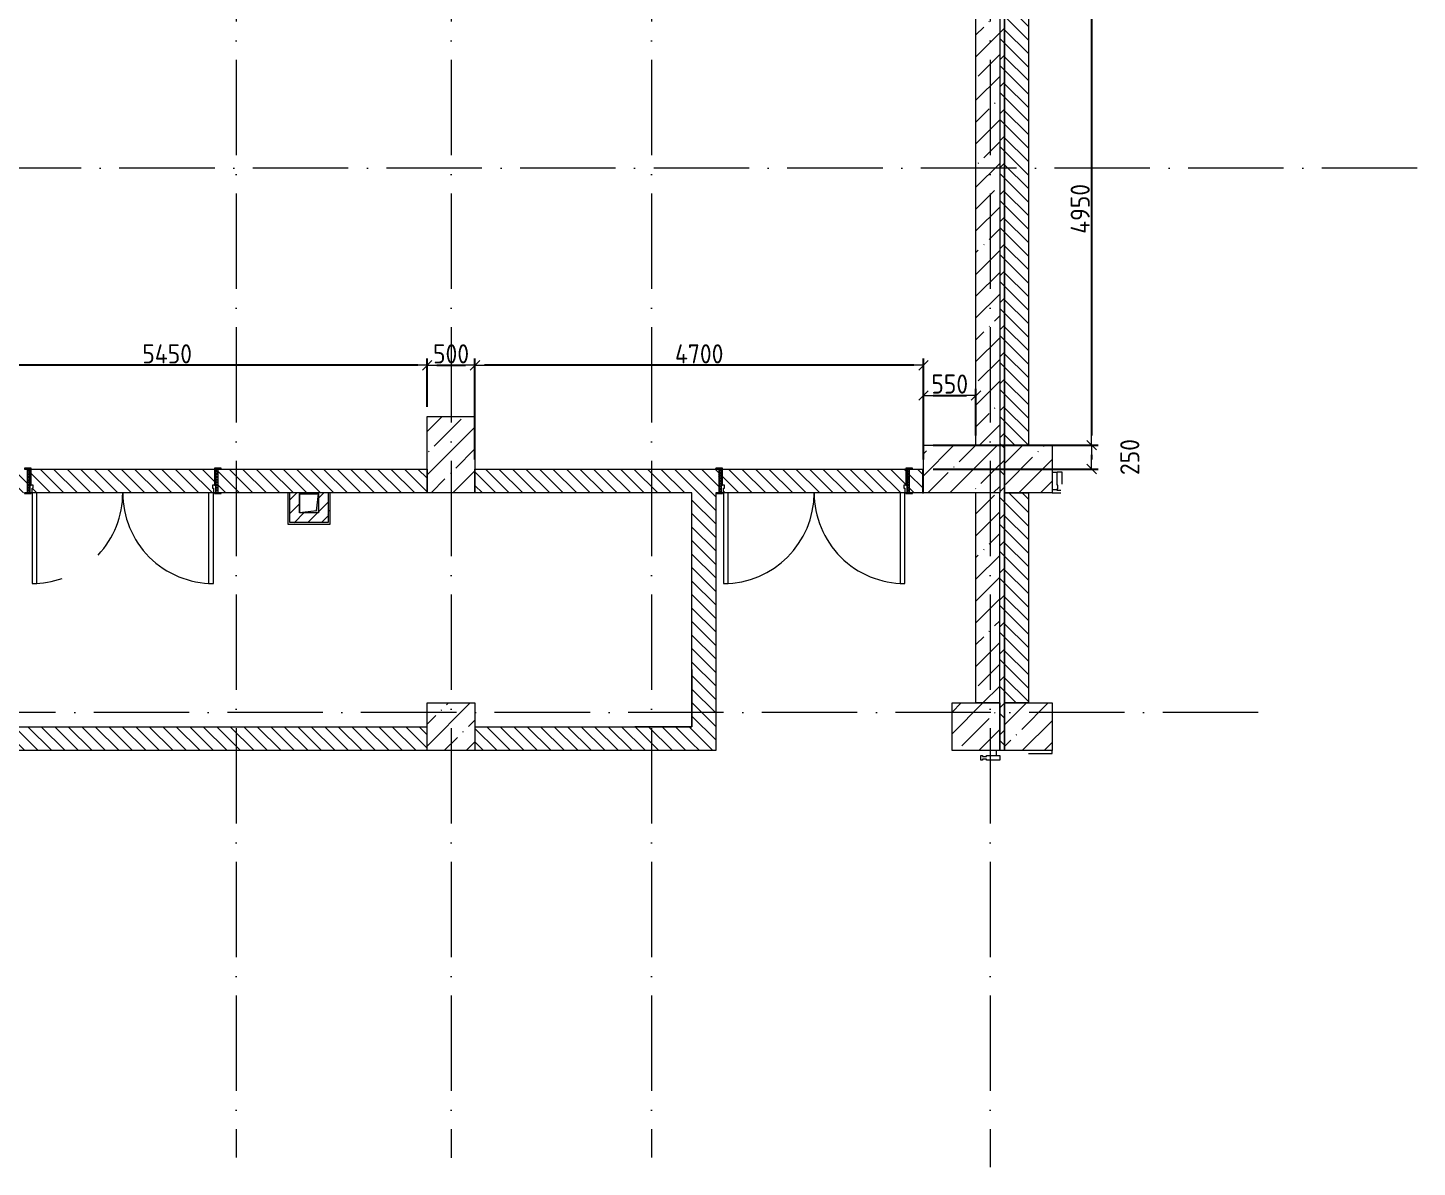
# Model space of a CAD drawing. Header units: millimetres. Extents: x -81576 to 1046824, y -248937 to 691537.
# Drawn here: x 817158 to 831717, y 68918 to 80854 of the extents above; entities that cross this region are included whole.
import ezdxf

# ---------------------------------------------------------------- set-up
doc = ezdxf.new("R2010")
doc.units = ezdxf.units.MM
doc.linetypes.add('50_200_ШТРИХ_1Т_ш5_п1_п1_', pattern=[1400, 1000, -200, 0, -200])
doc.linetypes.add('IMPORT-Разомкнутая', pattern=[211666.660309, 126999.998093, -84666.662216])
for name, color, linetype, lineweight in [('A-CLNG', 7, 'Continuous', 9), ('A-DETL-1', 7, 'IMPORT-Разомкнутая', 5), ('A-DETL-5', 7, '50_200_ШТРИХ_1Т_ш5_п1_п1_', 5), ('A-DOOR', 7, 'Continuous', 9), ('A-DOOR-1', 7, 'Continuous', 5), ('A-DOOR-FRAM', 7, 'Continuous', 9), ('A-DOOR-FRAM-1', 7, 'Continuous', 5), ('A-FLOR', 7, 'Continuous', 9), ('A-GLAZ-CWMG', 7, 'Continuous', 9), ('A-GLAZ-CWMG-1', 7, 'Continuous', 20), ('A-WALL', 7, 'Continuous', 5), ('A-WALL-FNSH-1', 7, 'Continuous', 5), ('I-WALL', 7, 'Continuous', 5), ('S-COLS', 7, 'Continuous', 9), ('S-COLS-1', 7, 'Continuous', 5), ('Размеры', 7, 'Continuous', 15)]:
    doc.layers.add(name, color=color, linetype=linetype, lineweight=lineweight)
for name, color, linetype, lineweight, true_color in [('I-WALL-2', 7, 'Continuous', 5, 0xff7d7d), ('M-EQPM-1', 7, 'Continuous', 9, 0xaaaaaa), ('M-EQPM-2', 7, 'Continuous', 9, 0xe2e2e2), ('Оси-3', 7, '50_200_ШТРИХ_1Т_ш5_п1_п1_', 9, 0xaaaaaa)]:
    doc.layers.add(name, color=color, linetype=linetype, lineweight=lineweight, true_color=true_color)
doc.styles.add('СПДС', font='isocpeur.ttf', dxfattribs={"width": 0.9})
doc.dimstyles.new('Размера А3', dxfattribs={"dimtxt": 200, "dimasz": 100, "dimexe": 70, "dimexo": 100, "dimgap": 20, "dimtad": 1, "dimdec": 0, "dimrnd": 10, "dimzin": 0, "dimdsep": 46, "dimtxsty": 'СПДС', "dimblk": 'ARROWHEAD_6', "dimcen": 1, "dimclrd": 256, "dimclre": 256, "dimclrt": 256, "dimazin": 0, "dimtfac": 1, "dimtdec": 0, "dimtmove": 2, "dimatfit": 3, "dimfxl": 1, "dimtolj": 1, "dimtzin": 0, "dimarcsym": 0})
pattern_1 = [(135, (752642.59, 6101.08), (-70.71068, -70.71068), [])]
pattern_2 = [(45, (-821.384, 189.685), (-14.1421, 14.1421), []), (135, (-821.384, 189.685), (-14.1421, -14.1421), [])]
pattern_3 = [(135, (1301.41, 189.685), (-14.1421, -14.1421), []), (225, (1301.41, 189.685), (14.1421, -14.1421), [])]
pattern_4 = [(45, (752642.6, 6101.08), (-228.0985, 228.0985), []), (45, (752870.7, 6101.08), (-228.0985, 228.0985), [403.225, -80.645, 6.706, -73.939])]
pattern_5 = [(45, (752642.59, 6101.08), (-70.71068, 70.71068), [])]
pattern_6 = [(0, (752642.59, 6101.08), (406.4, 101.6), [6.706, -298.094, 6.706, -298.094, -1625.6]), (0, (752642.59, 6101.08), (406.4, 101.6), [-609.6, 6.706, -602.894, 6.706, -298.094, -711.2]), (0, (752642.59, 6101.08), (406.4, 101.6), [-1524, 6.706, -196.494, 6.706, -501.294]), (120, (752794.99, 6151.88), (-291.18818, 301.15272), [6.706, -298.094, 6.706, -298.094, -1625.6]), (120, (752794.99, 6151.88), (-291.18818, 301.15272), [-609.6, 6.706, -602.894, 6.706, -298.094, -711.2]), (120, (752794.99, 6151.88), (-291.18818, 301.15272), [-1524, 6.706, -196.494, 6.706, -501.294]), (240, (752845.79, 6355.08), (-115.21182, -402.75272), [6.706, -298.094, 6.706, -298.094, -1625.6]), (240, (752845.79, 6355.08), (-115.21182, -402.75272), [-609.6, 6.706, -602.894, 6.706, -298.094, -711.2]), (240, (752845.79, 6355.08), (-115.21182, -402.75272), [-1524, 6.706, -196.494, 6.706, -501.294])]

# ---------------------------------------------------------------- blocks, each defined once
blk = doc.blocks.new('110_Дверь_СКБ_2Ст - СОШ_Д-22_1_Дв_2000x2100h_Физкультурный зал_ Зал для хореографии_ Снарядная_ Инвентарная_EI30-25959718-АИ_План потолка_1 этаж')
at = {"layer": 'A-DOOR-FRAM-1'}
h = blk.add_hatch(dxfattribs=at)
h.set_pattern_fill('FP_109', color=256, style=0, pattern_type=2)
h.set_pattern_definition(pattern_2)
h.paths.add_polyline_path([(-987.5, 125), (-987.5, -125), (-962.5, -125), (-962.5, 125)])
h = blk.add_hatch(dxfattribs=at)
h.set_pattern_fill('FP_110', color=256, style=0, pattern_type=2)
h.set_pattern_definition(pattern_3)
h.paths.add_polyline_path([(1012.5, 125), (987.5, 125), (987.5, -125), (1012.5, -125), (1012.5, -60.4)])
at = {"layer": 'A-DOOR'}
for p, q in [((-937.5, 1075), (-937.5, 125)), ((-887.5, 1075), (-937.5, 1075)), ((-887.5, 125), (-887.5, 1075)), ((962.5, 1075), (912.5, 1075)), ((912.5, 1075), (912.5, 125)), ((962.5, 125), (962.5, 1075)), ((-937.5, 125), (-887.5, 125)), ((912.5, 125), (962.5, 125))]:
    blk.add_line(p, q, dxfattribs=at)
at = {"layer": 'A-DOOR-1'}
for centre, start, end in [((-937.5, 125), 360, 90), ((962.5, 125), 90, 180)]:
    blk.add_arc(centre, 950, start, end, dxfattribs=at)
at = {"layer": 'A-DOOR-FRAM'}
for p, q in [((-947.5, 133), (-1017.5, 133)), ((-1017.5, 133), (-1017.5, 125)), ((-1017.5, 125), (-947.5, 125)), ((-962.5, 125), (-987.5, 125)), ((-987.5, 125), (-987.5, -125)), ((-937.5, 125), (-962.5, 125)), ((-962.5, 125), (-962.5, 45)), ((-962.5, -125), (-962.5, 125)), ((-962.5, 45), (-927.5, 45)), ((-947.5, 45), (-962.5, 45)), ((-962.5, 45), (-962.5, -125)), ((-947.5, 125), (-947.5, 133)), ((-947.5, -125), (-947.5, 45)), ((-937.5, 75), (-937.5, 125)), ((-927.5, 75), (-937.5, 75)), ((-927.5, 45), (-927.5, 75)), ((962.5, 75), (952.5, 75)), ((952.5, 75), (952.5, 45)), ((952.5, 45), (987.5, 45)), ((962.5, 125), (962.5, 75)), ((987.5, 125), (962.5, 125)), ((1042.5, 133), (972.5, 133)), ((972.5, 133), (972.5, 125)), ((972.5, 125), (1042.5, 125)), ((987.5, 45), (972.5, 45)), ((972.5, 45), (972.5, -125)), ((987.5, 45), (987.5, 125)), ((1012.5, 125), (987.5, 125)), ((987.5, 125), (987.5, -125)), ((987.5, -125), (987.5, 45)), ((1012.5, -125), (1012.5, 125)), ((1042.5, 125), (1042.5, 133)), ((-947.5, -125), (-1017.5, -125)), ((-1017.5, -125), (-1017.5, -133)), ((-1017.5, -133), (-947.5, -133)), ((-987.5, -125), (-962.5, -125)), ((-962.5, -125), (-947.5, -125)), ((-947.5, -133), (-947.5, -125)), ((1042.5, -125), (972.5, -125)), ((972.5, -125), (972.5, -133)), ((972.5, -125), (987.5, -125)), ((972.5, -133), (1042.5, -133)), ((987.5, -125), (1012.5, -125)), ((1042.5, -133), (1042.5, -125))]:
    blk.add_line(p, q, dxfattribs=at)
blk = doc.blocks.new('110_Дверь_СКБ_2Ст - СОШ_Д-22_1_Дв_2000x2100h_Физкультурный зал_ Зал для хореографии_ Снарядная_ Инвентарная_EI30-25959547-АИ_План потолка_1 этаж')
at = {"layer": 'A-DOOR-FRAM-1'}
h = blk.add_hatch(dxfattribs=at)
h.set_pattern_fill('FP_109', color=256, style=0, pattern_type=2)
h.set_pattern_definition(pattern_2)
h.paths.add_polyline_path([(-987.5, 125), (-987.5, -125), (-962.5, -125), (-962.5, 125)])
h = blk.add_hatch(dxfattribs=at)
h.set_pattern_fill('FP_110', color=256, style=0, pattern_type=2)
h.set_pattern_definition(pattern_3)
h.paths.add_polyline_path([(987.5, 125), (987.5, -125), (1012.5, -125), (1012.5, 125)])
at = {"layer": 'A-DOOR'}
for p, q in [((-937.5, 1075), (-937.5, 125)), ((-887.5, 1075), (-937.5, 1075)), ((-887.5, 125), (-887.5, 1075)), ((962.5, 1075), (912.5, 1075)), ((912.5, 1075), (912.5, 125)), ((962.5, 125), (962.5, 1075)), ((-937.5, 125), (-887.5, 125)), ((912.5, 125), (962.5, 125))]:
    blk.add_line(p, q, dxfattribs=at)
at = {"layer": 'A-DOOR-1'}
for centre, start, end in [((-937.5, 125), 360, 90), ((962.5, 125), 90, 109.43525), ((962.5, 125), 136.72696, 180)]:
    blk.add_arc(centre, 950, start, end, dxfattribs=at)
at = {"layer": 'A-DOOR-FRAM'}
for p, q in [((-947.5, 133), (-1017.5, 133)), ((-1017.5, 133), (-1017.5, 125)), ((-1017.5, 125), (-947.5, 125)), ((-962.5, 125), (-987.5, 125)), ((-987.5, 125), (-987.5, -125)), ((-937.5, 125), (-962.5, 125)), ((-962.5, 125), (-962.5, 45)), ((-962.5, -125), (-962.5, 125)), ((-962.5, 45), (-927.5, 45)), ((-947.5, 45), (-962.5, 45)), ((-962.5, 45), (-962.5, -125)), ((-947.5, 125), (-947.5, 133)), ((-947.5, -125), (-947.5, 45)), ((-937.5, 75), (-937.5, 125)), ((-927.5, 75), (-937.5, 75)), ((-927.5, 45), (-927.5, 75)), ((962.5, 75), (952.5, 75)), ((952.5, 75), (952.5, 45)), ((952.5, 45), (987.5, 45)), ((962.5, 125), (962.5, 75)), ((987.5, 125), (962.5, 125)), ((1042.5, 133), (972.5, 133)), ((972.5, 133), (972.5, 125)), ((972.5, 125), (1042.5, 125)), ((987.5, 45), (972.5, 45)), ((972.5, 45), (972.5, -125)), ((987.5, 45), (987.5, 125)), ((1012.5, 125), (987.5, 125)), ((987.5, 125), (987.5, -125)), ((987.5, -125), (987.5, 45)), ((1012.5, -125), (1012.5, 125)), ((1042.5, 125), (1042.5, 133)), ((-947.5, -125), (-1017.5, -125)), ((-1017.5, -125), (-1017.5, -133)), ((-1017.5, -133), (-947.5, -133)), ((-987.5, -125), (-962.5, -125)), ((-962.5, -125), (-947.5, -125)), ((-947.5, -133), (-947.5, -125)), ((1042.5, -125), (972.5, -125)), ((972.5, -125), (972.5, -133)), ((972.5, -125), (987.5, -125)), ((972.5, -133), (1042.5, -133)), ((987.5, -125), (1012.5, -125)), ((1042.5, -133), (1042.5, -125))]:
    blk.add_line(p, q, dxfattribs=at)
blk = doc.blocks.new('BSC_Колонна _Прямоугольная - 500х800-V300-АИ_План потолка_1 этаж')
at = {"layer": 'S-COLS-1'}
h = blk.add_hatch(dxfattribs=at)
h.set_pattern_fill('FP_191', color=256, style=0, pattern_type=2)
h.set_pattern_definition([(315, (-70130.7, 74300), (228.0985, 228.0985), []), (315, (-70130.7, 74071.9), (228.0985, 228.0985), [403.225, -80.645, 6.706, -73.939])])
h.paths.add_polyline_path([(-250, -124), (-250, -400), (250, -400), (250, 400), (-250, 400), (-250, -16)])
for p, q in [((-250, 400), (250, 400)), ((-250, -400), (-250, 400)), ((250, 400), (250, -400)), ((250, -400), (-250, -400))]:
    blk.add_line(p, q, dxfattribs=at)
blk = doc.blocks.new('Канал вертикальный прямоугольный - Шахта - значок проема-24087354-АИ_План потолка_1 этаж')
at = {"layer": 'M-EQPM-2'}
blk.add_hatch(color=256, dxfattribs=at).paths.add_polyline_path([(10, 100), (-100, 100), (-100, -100), (-80, 80), (100, 100)])
at = {"layer": 'M-EQPM-1'}
for p, q in [((-100, -100), (-100, 100)), ((-100, 100), (100, 100)), ((-80, 80), (-100, -100)), ((-80, 80), (100, 100)), ((100, 100), (100, -100)), ((100, -100), (-100, -100))]:
    blk.add_line(p, q, dxfattribs=at)
blk = doc.blocks.new('BSC_Колонна _Прямоугольная - 500х500-V395-АИ_План потолка_1 этаж')
at = {"layer": 'S-COLS-1'}
h = blk.add_hatch(dxfattribs=at)
h.set_pattern_fill('FP_253', color=256, style=0, pattern_type=2)
h.set_pattern_definition([(45, (-68950, -67430.7), (-228.0985, 228.0985), []), (45, (-68721.9, -67430.7), (-228.0985, 228.0985), [403.225, -80.645, 6.706, -73.939])])
h.paths.add_polyline_path([(250, -250), (250, 250), (-250, 250), (-250, -250)])
for p, q in [((-250, 250), (250, 250)), ((-250, -250), (-250, 250)), ((250, 250), (250, -250)), ((250, -250), (-250, -250))]:
    blk.add_line(p, q, dxfattribs=at)
blk = doc.blocks.new('Прямоугольный импост - Импост структурный с накладкой - 180мм-20786475-АИ_План потолка_1 этаж')
at = {"layer": 'A-GLAZ-CWMG-1'}
for p, q in [((15, 17), (-25, 17)), ((-25, 17), (-25, 0)), ((-25, 0), (-15, 0)), ((-15, 0), (-15, -40)), ((-15, -40), (-25, -40)), ((-25, -40), (-25, -180)), ((25, -180), (25, -50)), ((-25, -180), (25, -180))]:
    blk.add_line(p, q, dxfattribs=at)
blk = doc.blocks.new('Прямоугольный импост - Импост структурный с накладкой - 180мм-V239-АИ_План потолка_1 этаж')
at = {"layer": 'A-GLAZ-CWMG-1'}
for p, q in [((25, 180), (-25, 180)), ((-25, 180), (-25, 40)), ((25, 40), (25, 180)), ((-25, 40), (-15, 40)), ((-15, 0), (-25, 0)), ((-25, 0), (-25, -17)), ((-15, 40), (-15, 0)), ((15, 0), (15, 40)), ((15, 40), (25, 40)), ((25, 0), (15, 0)), ((25, -17), (25, 0)), ((-25, -17), (25, -17))]:
    blk.add_line(p, q, dxfattribs=at)
blk = doc.blocks.new('ARROWHEAD_6')
at = {"color": 0, "linetype": 'Continuous'}
for p, q in [((0, 0), (-1, 0)), ((-0.5, -0.5), (0.5, 0.5))]:
    blk.add_line(p, q, dxfattribs=at)
blk = doc.blocks.new('*D2348')
at = {"layer": 'Defpoints', "color": 0, "transparency": 16777216}
for p in [(827093, 81432), (827093, 76482), (828305, 76482)]:
    blk.add_point(p, dxfattribs=at)
at = {"layer": 'Размеры', "lineweight": -2, "transparency": 16777216}
for p, q in [((827193, 81432), (828375, 81432)), ((828305, 81332), (828305, 76582)), ((827193, 76482), (828375, 76482))]:
    blk.add_line(p, q, dxfattribs=at)
at = {"layer": 'Размеры', "lineweight": -2, "transparency": 16777216, "xscale": 100, "yscale": 100, "zscale": 100}
for p, rotation in [((828305, 81432), 90), ((828305, 76482), 270)]:
    blk.add_blockref('ARROWHEAD_6', p, dxfattribs=dict(at, rotation=rotation))
at = {"layer": 'Размеры', "transparency": 16777216, "insert": (828185, 78957), "char_height": 200, "attachment_point": 5, "rotation": 90, "style": 'СПДС'}
blk.add_mtext('\\A1;4950', dxfattribs=at)
blk = doc.blocks.new('*D2349')
at = {"layer": 'Defpoints', "color": 0, "transparency": 16777216}
for p in [(826543, 76482), (826543, 76232), (828305, 76232)]:
    blk.add_point(p, dxfattribs=at)
at = {"layer": 'Размеры', "lineweight": -2, "transparency": 16777216}
for p, q in [((826643, 76482), (828375, 76482)), ((828305, 76382), (828305, 76332)), ((826643, 76232), (828375, 76232))]:
    blk.add_line(p, q, dxfattribs=at)
at = {"layer": 'Размеры', "lineweight": -2, "transparency": 16777216, "xscale": 100, "yscale": 100, "zscale": 100}
for p, rotation in [((828305, 76482), 90), ((828305, 76232), 270)]:
    blk.add_blockref('ARROWHEAD_6', p, dxfattribs=dict(at, rotation=rotation))
at = {"layer": 'Размеры', "transparency": 16777216, "insert": (828705, 76357), "char_height": 200, "attachment_point": 5, "rotation": 90, "style": 'СПДС'}
blk.add_mtext('\\A1;250', dxfattribs=at)
blk = doc.blocks.new('*D2350')
at = {"layer": 'Defpoints', "color": 0, "transparency": 16777216}
for p in [(827093, 77002), (826543, 76482), (827093, 76482)]:
    blk.add_point(p, dxfattribs=at)
at = {"layer": 'Размеры', "lineweight": -2, "transparency": 16777216}
for p, q in [((826543, 76582), (826543, 77072)), ((827093, 76582), (827093, 77072)), ((826643, 77002), (826993, 77002))]:
    blk.add_line(p, q, dxfattribs=at)
at = {"layer": 'Размеры', "lineweight": -2, "transparency": 16777216, "xscale": 100, "yscale": 100, "zscale": 100, "rotation": 180}
blk.add_blockref('ARROWHEAD_6', (826543, 77002), dxfattribs=at)
at = {"layer": 'Размеры', "lineweight": -2, "transparency": 16777216, "xscale": 100, "yscale": 100, "zscale": 100}
blk.add_blockref('ARROWHEAD_6', (827093, 77002), dxfattribs=at)
at = {"layer": 'Размеры', "transparency": 16777216, "insert": (826818, 77122), "char_height": 200, "attachment_point": 5, "style": 'СПДС'}
blk.add_mtext('\\A1;550', dxfattribs=at)
blk = doc.blocks.new('*D2351')
at = {"layer": 'Defpoints', "color": 0, "transparency": 16777216}
for p in [(821843, 77318), (821843, 76232), (826543, 76232)]:
    blk.add_point(p, dxfattribs=at)
at = {"layer": 'Размеры', "lineweight": -2, "transparency": 16777216}
for p, q in [((821843, 76332), (821843, 77388)), ((826443, 77318), (821943, 77318)), ((826543, 76332), (826543, 77388))]:
    blk.add_line(p, q, dxfattribs=at)
at = {"layer": 'Размеры', "lineweight": -2, "transparency": 16777216, "xscale": 100, "yscale": 100, "zscale": 100, "rotation": 180}
blk.add_blockref('ARROWHEAD_6', (821843, 77318), dxfattribs=at)
at = {"layer": 'Размеры', "lineweight": -2, "transparency": 16777216, "xscale": 100, "yscale": 100, "zscale": 100}
blk.add_blockref('ARROWHEAD_6', (826543, 77318), dxfattribs=at)
at = {"layer": 'Размеры', "transparency": 16777216, "insert": (824193, 77438), "char_height": 200, "attachment_point": 5, "style": 'СПДС'}
blk.add_mtext('\\A1;4700', dxfattribs=at)
blk = doc.blocks.new('*D2352')
at = {"layer": 'Defpoints', "color": 0, "transparency": 16777216}
for p in [(821843, 77318), (821343, 76782), (821843, 76782)]:
    blk.add_point(p, dxfattribs=at)
at = {"layer": 'Размеры', "lineweight": -2, "transparency": 16777216}
for p, q in [((821343, 76882), (821343, 77388)), ((821443, 77318), (821743, 77318)), ((821843, 76882), (821843, 77388))]:
    blk.add_line(p, q, dxfattribs=at)
at = {"layer": 'Размеры', "lineweight": -2, "transparency": 16777216, "xscale": 100, "yscale": 100, "zscale": 100, "rotation": 180}
blk.add_blockref('ARROWHEAD_6', (821343, 77318), dxfattribs=at)
at = {"layer": 'Размеры', "lineweight": -2, "transparency": 16777216, "xscale": 100, "yscale": 100, "zscale": 100}
blk.add_blockref('ARROWHEAD_6', (821843, 77318), dxfattribs=at)
at = {"layer": 'Размеры', "transparency": 16777216, "insert": (821593, 77438), "char_height": 200, "attachment_point": 5, "style": 'СПДС'}
blk.add_mtext('\\A1;500', dxfattribs=at)
blk = doc.blocks.new('*D2353')
at = {"layer": 'Defpoints', "color": 0, "transparency": 16777216}
for p in [(815893, 77318), (815893, 76782), (821343, 76782)]:
    blk.add_point(p, dxfattribs=at)
at = {"layer": 'Размеры', "lineweight": -2, "transparency": 16777216}
for p, q in [((815893, 76882), (815893, 77388)), ((821243, 77318), (815993, 77318)), ((821343, 76882), (821343, 77388))]:
    blk.add_line(p, q, dxfattribs=at)
at = {"layer": 'Размеры', "lineweight": -2, "transparency": 16777216, "xscale": 100, "yscale": 100, "zscale": 100, "rotation": 180}
blk.add_blockref('ARROWHEAD_6', (815893, 77318), dxfattribs=at)
at = {"layer": 'Размеры', "lineweight": -2, "transparency": 16777216, "xscale": 100, "yscale": 100, "zscale": 100}
blk.add_blockref('ARROWHEAD_6', (821343, 77318), dxfattribs=at)
at = {"layer": 'Размеры', "transparency": 16777216, "insert": (818618, 77438), "char_height": 200, "attachment_point": 5, "style": 'СПДС'}
blk.add_mtext('\\A1;5450', dxfattribs=at)

msp = doc.modelspace()

# ---------------------------------------------------------------- hatches: boundary and pattern name
at = {"layer": 'A-WALL'}
h = msp.add_hatch(dxfattribs=at)
h.set_pattern_fill('FP_1', color=256, style=0, pattern_type=2)
h.set_pattern_definition(pattern_4)
h.paths.add_polyline_path([(827092.6, 73781.8), (827342.6, 73781.8), (827342.6, 75981.8), (827092.6, 75981.8), (827092.6, 73995.1)])
h.paths.add_polyline_path([(827092.6, 76481.8), (827342.6, 76481.8), (827342.6, 81432.1), (827092.6, 81432.1), (827092.6, 76640.4)])
at = {"layer": 'I-WALL'}
h = msp.add_hatch(dxfattribs=at)
h.set_pattern_fill('FP_123', color=256, style=0, pattern_type=2)
h.set_pattern_definition([(45, (752642.6, 6101.08), (-141.42136, 141.42136), []), (135, (752642.6, 6101.08), (-141.42136, -141.42136), [])])
h.paths.add_polyline_path([(827392.6, 73281.8), (827392.6, 91782.1), (827342.6, 91781.8), (827342.6, 73281.8)])
h = msp.add_hatch(dxfattribs=at)
h.set_pattern_fill('FP_2', color=256, style=0, pattern_type=2)
h.set_pattern_definition(pattern_1)
h.paths.add_polyline_path([(827642.6, 73781.8), (827642.6, 75981.8), (827392.6, 75981.8), (827392.6, 73781.8)])
h.paths.add_polyline_path([(827392.6, 76481.8), (827642.6, 76481.8), (827642.6, 81432.1), (827392.6, 81432.1), (827392.6, 76640.4)])
h.paths.add_polyline_path([(827642.6, 81932.1), (827642.6, 87782.1), (827392.6, 87782.1), (827392.6, 81932.1)])
h.paths.add_polyline_path([(827392.6, 88282.1), (827642.6, 88282.1), (827642.6, 91282.1), (827392.6, 91282.1), (827392.6, 88337.6)])
h = msp.add_hatch(dxfattribs=at)
h.set_pattern_fill('FP_2', color=256, style=0, pattern_type=2)
h.set_pattern_definition(pattern_1)
h.paths.add_polyline_path([(816656.8, 75981.8), (817152.6, 75981.8), (817152.6, 76231.8), (815892.6, 76231.8), (815892.6, 75981.8), (816278.7, 75981.8)])
h.paths.add_polyline_path([(810812.6, 75981.8), (815392.6, 75981.8), (815392.6, 76231.8), (810402.6, 76231.8), (810402.6, 75981.8)])
h.paths.add_polyline_path([(824123.4, 75981.8), (824367.6, 75981.8), (824367.6, 76231.8), (821842.6, 76231.8), (821842.6, 75981.8), (824117.6, 75981.8)])
h.paths.add_polyline_path([(820304.3, 75981.8), (821342.6, 75981.8), (821342.6, 76231.8), (819152.6, 76231.8), (819152.6, 75981.8), (820204.3, 75981.8)])
h.paths.add_polyline_path([(817202.6, 75981.8), (819102.6, 75981.8), (819102.6, 76031.8), (819092.6, 76031.8), (819092.6, 76061.8), (819112.6, 76061.8), (819112.6, 76231.8), (817192.6, 76231.8), (817192.6, 76061.8), (817212.6, 76061.8), (817212.6, 76031.8), (817202.6, 76031.8), (817202.6, 75994.9)])
h = msp.add_hatch(dxfattribs=at)
h.set_pattern_fill('FP_2', color=256, style=0, pattern_type=2)
h.set_pattern_definition(pattern_1)
h.paths.add_polyline_path([(824367.6, 75981.8), (824397.6, 75981.8), (824397.6, 76231.8), (824367.6, 76231.8), (824367.6, 76166.5)])
h.paths.add_polyline_path([(826532.6, 75981.8), (826532.6, 76231.8), (826397.6, 76231.8), (826397.6, 75981.8), (826427.6, 75981.8)])
h.paths.add_polyline_path([(826297.6, 75981.8), (826347.6, 75981.8), (826347.6, 76031.8), (826337.6, 76031.8), (826337.6, 76061.8), (826357.6, 76061.8), (826357.6, 76231.8), (824437.6, 76231.8), (824437.6, 76061.8), (824457.6, 76061.8), (824457.6, 76031.8), (824447.6, 76031.8), (824447.6, 75981.8), (824497.6, 75981.8)])
h = msp.add_hatch(dxfattribs=at)
h.set_pattern_fill('FP_4', color=256, style=0, pattern_type=2)
h.set_pattern_definition(pattern_5)
h.paths.add_polyline_path([(819904.3, 75772.1), (820004.3, 75772.1), (820004.3, 75981.8), (819904.3, 75980.5), (819904.3, 75792.1)])
h = msp.add_hatch(dxfattribs=at)
h.set_pattern_fill('FP_4', color=256, style=0, pattern_type=2)
h.set_pattern_definition(pattern_5)
h.paths.add_polyline_path([(820259, 75772.1), (820304.3, 75772.1), (820304.3, 75981.8), (820204.3, 75981.8), (820204.3, 75772.1), (820226.9, 75772.1)])
h = msp.add_hatch(dxfattribs=at)
h.set_pattern_fill('FP_2', color=256, style=0, pattern_type=2)
h.set_pattern_definition(pattern_1)
h.paths.add_polyline_path([(824123.4, 73282.1), (824367.6, 73282.1), (824367.6, 75981.8), (824117.6, 75981.8), (824117.6, 73282.1)])
h = msp.add_hatch(dxfattribs=at)
h.set_pattern_fill('FP_4', color=256, style=0, pattern_type=2)
h.set_pattern_definition(pattern_5)
h.paths.add_polyline_path([(819919.3, 75672.1), (820304.3, 75672.1), (820304.3, 75772.1), (819904.3, 75772.1), (819904.3, 75672.1)])
h = msp.add_hatch(dxfattribs=at)
h.set_pattern_fill('FP_2', color=256, style=0, pattern_type=2)
h.set_pattern_definition(pattern_1)
h.paths.add_polyline_path([(821342.6, 73282.1), (821342.4, 73532.1), (816392.6, 73531.8), (816392.6, 73282.1), (819884.3, 73282.1)])
h.paths.add_polyline_path([(824117.6, 73282.1), (824117.6, 73532.1), (821842.6, 73532.1), (821842.6, 73282.1)])
at = {"layer": 'I-WALL-2'}
h = msp.add_hatch(dxfattribs=at)
h.set_pattern_fill('FP_3', color=256, style=0, pattern_type=2)
h.set_pattern_definition(pattern_6)
h.paths.add_polyline_path([(819884.3, 75672.1), (819904.3, 75672.1), (819904.3, 75981.8), (819884.3, 75981.8), (819884.3, 75673.1)])
h = msp.add_hatch(dxfattribs=at)
h.set_pattern_fill('FP_3', color=256, style=0, pattern_type=2)
h.set_pattern_definition(pattern_6)
h.paths.add_polyline_path([(820313.4, 75672.1), (820324.3, 75672.1), (820324.3, 75981.8), (820304.3, 75981.8), (820304.3, 75672.1), (820308.1, 75672.1)])
h = msp.add_hatch(dxfattribs=at)
h.set_pattern_fill('FP_3', color=256, style=0, pattern_type=2)
h.set_pattern_definition(pattern_6)
h.paths.add_polyline_path([(820324.3, 75652.1), (820324.3, 75672.1), (819884.3, 75672.1), (819884.3, 75652.1), (820304.3, 75652.1)])
at = {"layer": 'S-COLS-1'}
h = msp.add_hatch(dxfattribs=at)
h.set_pattern_fill('FP_1', color=256, style=0, pattern_type=2)
h.set_pattern_definition(pattern_4)
h.paths.add_polyline_path([(821842.6, 75981.8), (821842.6, 76781.8), (821342.6, 76781.8), (821342.6, 75981.8)])
h = msp.add_hatch(dxfattribs=at)
h.set_pattern_fill('FP_1', color=256, style=0, pattern_type=2)
h.set_pattern_definition(pattern_4)
h.paths.add_polyline_path([(827892.6, 75981.8), (827892.6, 76481.8), (827392.6, 76481.8), (827392.6, 75981.8), (827667.3, 75981.8)])
h = msp.add_hatch(dxfattribs=at)
h.set_pattern_fill('FP_1', color=256, style=0, pattern_type=2)
h.set_pattern_definition(pattern_4)
h.paths.add_polyline_path([(826842.6, 73281.8), (827342.6, 73282.1), (827342.6, 73781.8), (826842.6, 73781.8), (826842.6, 73282.1)])
h = msp.add_hatch(dxfattribs=at)
h.set_pattern_fill('FP_1', color=256, style=0, pattern_type=2)
h.set_pattern_definition(pattern_4)
h.paths.add_polyline_path([(827892.6, 73281.8), (827892.6, 73282.1), (827892.6, 73781.8), (827392.6, 73781.8), (827392.6, 73281.8), (827667.3, 73281.8)])

# ---------------------------------------------------------------- linework, layer by layer
at = {"layer": 'A-CLNG'}
for p, q in [((826532.6, 75981.8), (826542.6, 75981.8)), ((827892.6, 75981.8), (827982.6, 75981.8)), ((827642.6, 73252), (827892.6, 73252)), ((827892.6, 73252), (827892.6, 73281.8))]:
    msp.add_line(p, q, dxfattribs=at)
at = {"layer": 'A-DETL-1'}
for p, q in [((824117.6, 73532.1), (824117.6, 74132.1)), ((823517.6, 73532.1), (824117.6, 73532.1))]:
    msp.add_line(p, q, dxfattribs=at)
at = {"layer": 'A-DETL-5'}
for p, q in [((824117.6, 74132.1), (824117.6, 73532.1)), ((824117.6, 73532.1), (823517.6, 73532.1))]:
    msp.add_line(p, q, dxfattribs=at)
at = {"layer": 'A-FLOR'}
msp.add_line((826532.6, 76231.8), (826542.6, 76231.8), dxfattribs=at)
at = {"layer": 'A-WALL'}
for p, q in [((827392.6, 91782.1), (827392.6, 73281.8)), ((827092.6, 76481.8), (827092.6, 81432.1)), ((827342.6, 81432.1), (827342.6, 76481.8)), ((827392.6, 76481.8), (827392.6, 81432.1)), ((827642.6, 81432.1), (827642.6, 76481.8)), ((827642.6, 76481.8), (827392.6, 76481.8)), ((817192.6, 76231.8), (819112.6, 76231.8)), ((819182.6, 76231.8), (821342.6, 76231.8)), ((821342.6, 76231.8), (821342.6, 75981.8)), ((821842.6, 76231.8), (824367.6, 76231.8)), ((821842.6, 75981.8), (821842.6, 76231.8)), ((824437.6, 76231.8), (826357.6, 76231.8)), ((826427.6, 76231.8), (826532.6, 76231.8)), ((826532.6, 76231.8), (826532.6, 75981.8)), ((819052.6, 75981.8), (817252.6, 75981.8)), ((821342.6, 75981.8), (819182.6, 75981.8)), ((819904.3, 75672.1), (819904.3, 75981.8)), ((820304.3, 75981.8), (820304.3, 75672.1)), ((824117.6, 75981.8), (821842.6, 75981.8)), ((824117.6, 73532.1), (824117.6, 75981.8)), ((824367.6, 75973.8), (824367.6, 73282.1)), ((826297.6, 75981.8), (824497.6, 75981.8)), ((826532.6, 75981.8), (826427.6, 75981.8)), ((827092.6, 73781.8), (827092.6, 75981.8)), ((827342.6, 73281.8), (827342.6, 75981.8)), ((827392.6, 73781.8), (827392.6, 75981.8)), ((827392.6, 75981.8), (827642.6, 75981.8)), ((827642.6, 75981.8), (827642.6, 73781.8)), ((820304.3, 75672.1), (819904.3, 75672.1)), ((827342.6, 73781.8), (827092.6, 73781.8)), ((827642.6, 73781.8), (827392.6, 73781.8)), ((816392.6, 73532.1), (821342.6, 73532.1)), ((821842.6, 73532.1), (824117.6, 73532.1)), ((821342.6, 73282.1), (816392.6, 73282.1)), ((824367.6, 73282.1), (821842.6, 73282.1)), ((827392.6, 73281.8), (827342.6, 73281.8))]:
    msp.add_line(p, q, dxfattribs=at)
at = {"layer": 'A-WALL-FNSH-1'}
for p, q in [((819884.3, 75652.1), (819884.3, 75981.8)), ((820004.3, 75981.8), (820004.3, 75772.1)), ((820204.3, 75972.1), (820204.3, 75981.8)), ((820324.3, 75981.8), (820324.3, 75652.1)), ((820324.3, 75652.1), (819884.3, 75652.1))]:
    msp.add_line(p, q, dxfattribs=at)
at = {"layer": 'I-WALL'}
for p, q in [((827942.6, 76196.8), (827892.6, 76196.8)), ((827892.6, 76016.8), (827942.6, 76016.8)), ((827307.6, 73232), (827307.6, 73281.8))]:
    msp.add_line(p, q, dxfattribs=at)
at = {"layer": 'S-COLS'}
for p, q in [((827392.6, 76481.8), (827642.6, 76481.8)), ((821342.6, 75981.8), (821342.6, 76231.8)), ((821842.6, 76231.8), (821842.6, 75981.8)), ((827642.6, 75981.8), (827392.6, 75981.8)), ((827392.6, 73781.8), (827642.6, 73781.8))]:
    msp.add_line(p, q, dxfattribs=at)
at = {"layer": 'S-COLS-1'}
for p, q in [((821342.6, 76231.8), (821342.6, 76781.8)), ((821342.6, 76781.8), (821842.6, 76781.8)), ((821842.6, 76781.8), (821842.6, 76231.8)), ((827392.6, 75981.8), (827392.6, 76481.8)), ((827642.6, 76481.8), (827892.6, 76481.8)), ((827892.6, 76481.8), (827892.6, 75981.8)), ((821842.6, 75981.8), (821342.6, 75981.8)), ((827892.6, 75981.8), (827642.6, 75981.8)), ((826842.6, 73281.8), (826842.6, 73781.8)), ((826842.6, 73781.8), (827342.6, 73781.8)), ((827342.6, 73781.8), (827342.6, 73281.8)), ((827392.6, 73281.8), (827392.6, 73781.8)), ((827642.6, 73781.8), (827892.6, 73781.8)), ((827892.6, 73781.8), (827892.6, 73281.8)), ((827342.6, 73281.8), (826842.6, 73281.8)), ((827892.6, 73281.8), (827392.6, 73281.8))]:
    msp.add_line(p, q, dxfattribs=at)
at = {"layer": 'Оси-3'}
for p, q in [((819342.6, 93118.6), (819342.6, 69018.6)), ((821592.6, 93118.6), (821592.6, 69018.3)), ((823692.6, 93118.6), (823692.6, 69018.6)), ((827242.6, 93118.6), (827242.6, 68918.5)), ((831716.9, 79382.1), (801899.6, 79382.1)), ((830049.8, 73682.1), (801899.6, 73682.1))]:
    msp.add_line(p, q, dxfattribs=at)

# ---------------------------------------------------------------- block references
at = {"layer": 'A-DOOR', "rotation": 180}
for name, p in [('110_Дверь_СКБ_2Ст - СОШ_Д-22_1_Дв_2000x2100h_Физкультурный зал_ Зал для хореографии_ Снарядная_ Инвентарная_EI30-25959547-АИ_План потолка_1 этаж', (818165.1, 76106.8)), ('110_Дверь_СКБ_2Ст - СОШ_Д-22_1_Дв_2000x2100h_Физкультурный зал_ Зал для хореографии_ Снарядная_ Инвентарная_EI30-25959718-АИ_План потолка_1 этаж', (825410.1, 76106.8))]:
    msp.add_blockref(name, p, dxfattribs=at)
at = {"layer": 'A-GLAZ-CWMG', "extrusion": (0, 0, -1)}
for name, p, rotation in [('Прямоугольный импост - Импост структурный с накладкой - 180мм-20786475-АИ_План потолка_1 этаж', (-827967.6, 76023.8), 180), ('Прямоугольный импост - Импост структурный с накладкой - 180мм-V239-АИ_План потолка_1 этаж', (-827162.6, 73207), 90.0000000000002)]:
    msp.add_blockref(name, p, dxfattribs=dict(at, rotation=rotation))
at = {"layer": 'M-EQPM-1', "rotation": 180}
msp.add_blockref('Канал вертикальный прямоугольный - Шахта - значок проема-24087354-АИ_План потолка_1 этаж', (820104.3, 75872.1), dxfattribs=at)
at = {"layer": 'S-COLS', "rotation": 89.9999999999999}
msp.add_blockref('BSC_Колонна _Прямоугольная - 500х800-V300-АИ_План потолка_1 этаж', (826942.6, 76231.8), dxfattribs=at)
at = {"layer": 'S-COLS'}
msp.add_blockref('BSC_Колонна _Прямоугольная - 500х500-V395-АИ_План потолка_1 этаж', (821592.6, 73531.8), dxfattribs=at)

# ---------------------------------------------------------------- dimensions: what is measured, and where the dimension line sits
at = {"layer": 'Размеры'}
for base, p1, p2, picture, middle in [((828304.8, 76481.8), (827092.6, 81432.1), (827092.6, 76481.8), '*D2348', (828184.8, 78957)), ((828304.8, 76231.8), (826542.6, 76481.8), (826542.6, 76231.8), '*D2349', (828704.8, 76356.8))]:
    dim = msp.add_linear_dim(base=base, p1=p1, p2=p2, angle=90, dimstyle='Размера А3', dxfattribs=at)
    dim.commit()
    dim.dimension.update_dxf_attribs({"geometry": picture, "text_midpoint": middle})
for base, p1, p2, picture, middle in [((815892.6, 77318), (821342.6, 76781.8), (815892.6, 76781.8), '*D2353', (818617.6, 77438)), ((821842.6, 77318), (821342.6, 76781.8), (821842.6, 76781.8), '*D2352', (821592.6, 77438)), ((821842.6, 77318), (826542.6, 76231.8), (821842.6, 76231.8), '*D2351', (824192.6, 77438)), ((827092.6, 77002.4), (826542.6, 76481.8), (827092.6, 76481.8), '*D2350', (826817.6, 77122.4))]:
    dim = msp.add_linear_dim(base=base, p1=p1, p2=p2, dimstyle='Размера А3', dxfattribs=at)
    dim.commit()
    dim.dimension.update_dxf_attribs({"geometry": picture, "text_midpoint": middle})

doc.saveas('drawing.dxf')
